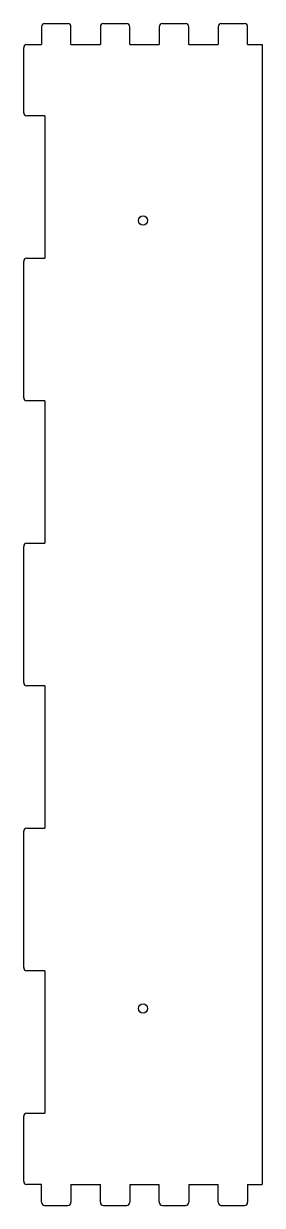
# Model space of a CAD drawing. Header units: millimetres. Extents: x 0 to 154, y 0 to 766.
import ezdxf

# ---------------------------------------------------------------- set-up
doc = ezdxf.new("R2010")
doc.units = ezdxf.units.MM
doc.layers.add('CutProfile', color=7, linetype='CONTINUOUS')

msp = doc.modelspace()

# ---------------------------------------------------------------- linework, layer by layer
at = {"layer": 'CutProfile'}
for p, q in [((13.525, 766), (28.575, 766)), ((51.625, 766), (66.675, 766)), ((89.725, 766), (104.775, 766)), ((127.825, 766), (142.875, 766)), ((11.525, 764), (11.525, 752.4)), ((30.575, 752.4), (30.575, 764)), ((49.625, 764), (49.625, 752.4)), ((68.675, 752.4), (68.675, 764)), ((87.725, 764), (87.725, 752.4)), ((106.775, 752.4), (106.775, 764)), ((125.825, 764), (125.825, 752.4)), ((144.875, 752.4), (144.875, 764)), ((2, 752.4), (11.525, 752.4)), ((30.575, 752.4), (49.625, 752.4)), ((68.675, 752.4), (87.725, 752.4)), ((106.775, 752.4), (125.825, 752.4)), ((144.875, 752.4), (154.4, 752.4)), ((154.4, 752.4), (154.4, 13.6)), ((0, 708.225), (0, 750.4)), ((13.6, 706.225), (2, 706.225)), ((13.6, 706.225), (13.6, 613.875)), ((2, 613.875), (13.6, 613.875)), ((0, 523.525), (0, 611.875)), ((13.6, 521.525), (2, 521.525)), ((13.6, 521.525), (13.6, 429.175)), ((2, 429.175), (13.6, 429.175)), ((0, 338.825), (0, 427.175)), ((13.6, 336.825), (2, 336.825)), ((13.6, 336.825), (13.6, 244.475)), ((0, 154.125), (0, 242.475)), ((2, 244.475), (13.6, 244.475)), ((13.6, 152.125), (2, 152.125)), ((13.6, 152.125), (13.6, 59.775)), ((0, 15.6), (0, 57.775)), ((2, 59.775), (13.6, 59.775)), ((11.525, 13.6), (2, 13.6)), ((11.525, 2), (11.525, 13.6)), ((30.575, 13.6), (30.575, 2)), ((30.575, 13.6), (49.625, 13.6)), ((49.625, 2), (49.625, 13.6)), ((68.675, 13.6), (68.675, 2)), ((68.675, 13.6), (87.725, 13.6)), ((87.725, 2), (87.725, 13.6)), ((106.775, 13.6), (106.775, 2)), ((106.775, 13.6), (125.825, 13.6)), ((125.825, 2), (125.825, 13.6)), ((144.875, 13.6), (144.875, 2)), ((144.875, 13.6), (154.4, 13.6)), ((13.525, 0), (28.575, 0)), ((51.625, 0), (66.675, 0)), ((89.725, 0), (104.775, 0)), ((127.825, 0), (142.875, 0))]:
    msp.add_line(p, q, dxfattribs=at)
for centre in [(77.2, 638.333), (77.2, 127.667)]:
    msp.add_circle(centre, 3, dxfattribs=at)
for centre, start, end in [((13.525, 764), 90, 180), ((28.575, 764), 0, 90), ((51.625, 764), 90, 180), ((66.675, 764), 0, 90), ((89.725, 764), 90, 180), ((104.775, 764), 0, 90), ((127.825, 764), 90, 180), ((142.875, 764), 0, 90), ((2, 750.4), 90, 180), ((2, 708.225), 180, -90), ((2, 611.875), 90, 180), ((2, 523.525), 180, -90), ((2, 427.175), 90, 180), ((2, 338.825), 180, -90), ((2, 242.475), 90, 180), ((2, 154.125), 180, -90), ((2, 57.775), 90, 180), ((2, 15.6), 180, -90), ((13.525, 2), 180, -90), ((28.575, 2), -90, 0), ((51.625, 2), 180, -90), ((66.675, 2), -90, 0), ((89.725, 2), 180, -90), ((104.775, 2), -90, 0), ((127.825, 2), 180, -90), ((142.875, 2), -90, 0)]:
    msp.add_arc(centre, 2, start, end, dxfattribs=at)

doc.saveas('drawing.dxf')
